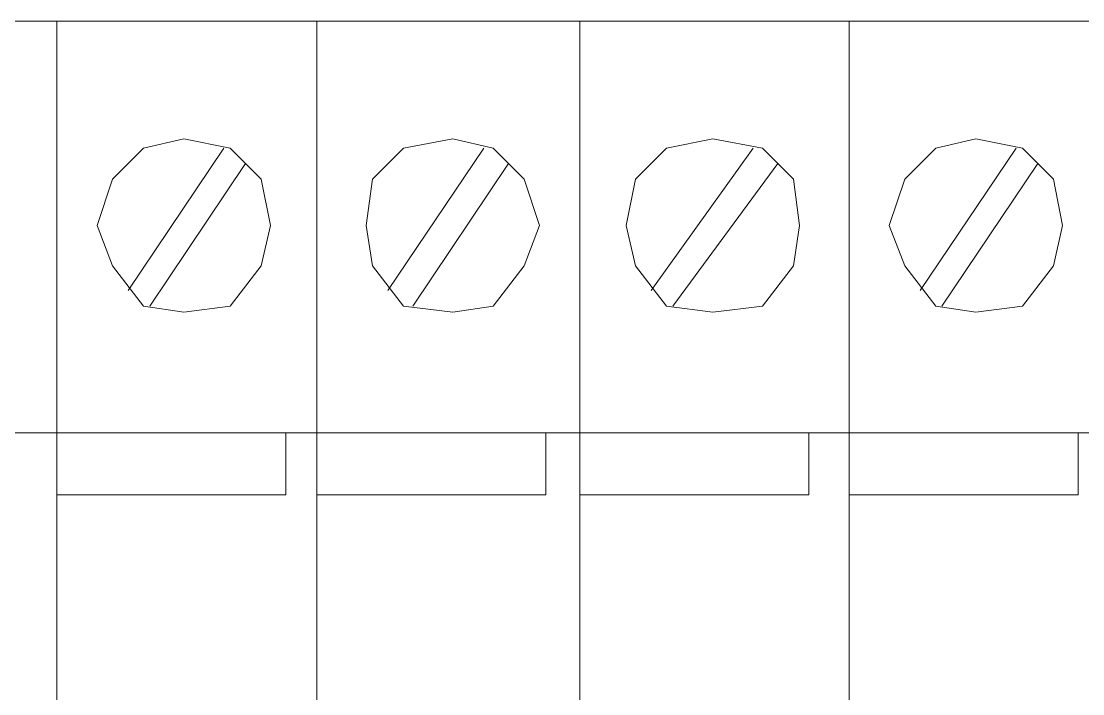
# Model space of a CAD drawing. Header units: millimetres. Extents: x 3 to 291, y 6 to 496.
# Drawn here: x 179.77 to 185.44, y 377.96 to 381.55 of the extents above; entities that cross this region are included whole.
import ezdxf

# ---------------------------------------------------------------- set-up
doc = ezdxf.new("R2010")
doc.units = ezdxf.units.MM
doc.layers.get('0').update_dxf_attribs({"linetype": 'CONTINUOUS'})

msp = doc.modelspace()

# ---------------------------------------------------------------- linework, layer by layer
at = {"color": 7, "linetype": 'Continuous', "lineweight": 20}
for points in [[(178.517, 381.5533), (179.9564, 381.5533), (179.9564, 373.7277), (178.517, 373.7277)], [(178.517, 381.5533), (179.9564, 381.5533), (179.9564, 379.3528), (178.517, 379.3528)], [(178.517, 381.5533), (179.9564, 381.5533), (179.9564, 373.7277), (178.517, 373.7277)], [(178.517, 381.5533), (179.9564, 381.5533), (179.9564, 379.3528), (178.517, 379.3528)], [(178.517, 381.5533), (179.9564, 381.5533), (179.9564, 373.7277), (178.517, 373.7277)], [(178.517, 381.5533), (179.9564, 381.5533), (179.9564, 379.3528), (178.517, 379.3528)], [(178.517, 381.5533), (179.9564, 381.5533), (179.9564, 373.7277), (178.517, 373.7277)], [(178.517, 381.5533), (179.9564, 381.5533), (179.9564, 379.3528), (178.517, 379.3528)], [(178.517, 381.5533), (179.9564, 381.5533), (179.9564, 373.7277), (178.517, 373.7277)], [(178.517, 381.5533), (179.9564, 381.5533), (179.9564, 379.3528), (178.517, 379.3528)], [(178.517, 381.5533), (179.9564, 381.5533), (179.9564, 373.7277), (178.517, 373.7277)], [(178.517, 381.5533), (179.9564, 381.5533), (179.9564, 379.3528), (178.517, 379.3528)], [(178.517, 381.5533), (179.9564, 381.5533), (179.9564, 373.7277), (178.517, 373.7277)], [(178.517, 381.5533), (179.9564, 381.5533), (179.9564, 379.3528), (178.517, 379.3528)], [(178.517, 381.5533), (179.9564, 381.5533), (179.9564, 373.7277), (178.517, 373.7277)], [(178.517, 381.5533), (179.9564, 381.5533), (179.9564, 379.3528), (178.517, 379.3528)], [(178.517, 381.5533), (179.9564, 381.5533), (179.9564, 373.7277), (178.517, 373.7277)], [(178.517, 381.5533), (179.9564, 381.5533), (179.9564, 379.3528), (178.517, 379.3528)], [(178.517, 381.5533), (179.9564, 381.5533), (179.9564, 373.7277), (178.517, 373.7277)], [(178.517, 381.5533), (179.9564, 381.5533), (179.9564, 379.3528), (178.517, 379.3528)], [(178.517, 381.5533), (179.9564, 381.5533), (179.9564, 373.7277), (178.517, 373.7277)], [(178.517, 381.5533), (179.9564, 381.5533), (179.9564, 379.3528), (178.517, 379.3528)], [(178.517, 381.5533), (179.9564, 381.5533), (179.9564, 373.7277), (178.517, 373.7277)], [(178.517, 381.5533), (179.9564, 381.5533), (179.9564, 379.3528), (178.517, 379.3528)], [(178.517, 381.5533), (179.9564, 381.5533), (179.9564, 373.7277), (178.517, 373.7277)], [(178.517, 381.5533), (179.9564, 381.5533), (179.9564, 379.3528), (178.517, 379.3528)], [(178.517, 381.5533), (179.9564, 381.5533), (179.9564, 373.7277), (178.517, 373.7277)], [(178.517, 381.5533), (179.9564, 381.5533), (179.9564, 379.3528), (178.517, 379.3528)], [(178.517, 381.5533), (179.9564, 381.5533), (179.9564, 373.7277), (178.517, 373.7277)], [(178.517, 381.5533), (179.9564, 381.5533), (179.9564, 379.3528), (178.517, 379.3528)], [(178.517, 381.5533), (179.9564, 381.5533), (179.9564, 373.7277), (178.517, 373.7277)], [(178.517, 381.5533), (179.9564, 381.5533), (179.9564, 379.3528), (178.517, 379.3528)], [(178.517, 381.5533), (179.9564, 381.5533), (179.9564, 373.7277), (178.517, 373.7277)], [(178.517, 381.5533), (179.9564, 381.5533), (179.9564, 379.3528), (178.517, 379.3528)], [(178.517, 381.5533), (179.9564, 381.5533), (179.9564, 373.7277), (178.517, 373.7277)], [(178.517, 381.5533), (179.9564, 381.5533), (179.9564, 379.3528), (178.517, 379.3528)], [(178.517, 381.5533), (179.9564, 381.5533), (179.9564, 373.7277), (178.517, 373.7277)], [(178.517, 381.5533), (179.9564, 381.5533), (179.9564, 379.3528), (178.517, 379.3528)], [(178.517, 381.5533), (179.9564, 381.5533), (179.9564, 373.7277), (178.517, 373.7277)], [(178.517, 381.5533), (179.9564, 381.5533), (179.9564, 379.3528), (178.517, 379.3528)], [(179.9564, 381.5533), (181.3462, 381.5533), (181.3462, 373.7277), (179.9564, 373.7277)], [(179.9564, 381.5533), (181.3462, 381.5533), (181.3462, 379.3528), (179.9564, 379.3528)], [(179.9564, 381.5533), (181.3462, 381.5533), (181.3462, 373.7277), (179.9564, 373.7277)], [(179.9564, 381.5533), (181.3462, 381.5533), (181.3462, 379.3528), (179.9564, 379.3528)], [(179.9564, 381.5533), (181.3462, 381.5533), (181.3462, 373.7277), (179.9564, 373.7277)], [(179.9564, 381.5533), (181.3462, 381.5533), (181.3462, 379.3528), (179.9564, 379.3528)], [(179.9564, 381.5533), (181.3462, 381.5533), (181.3462, 373.7277), (179.9564, 373.7277)], [(179.9564, 381.5533), (181.3462, 381.5533), (181.3462, 379.3528), (179.9564, 379.3528)], [(179.9564, 381.5533), (181.3462, 381.5533), (181.3462, 373.7277), (179.9564, 373.7277)], [(179.9564, 381.5533), (181.3462, 381.5533), (181.3462, 379.3528), (179.9564, 379.3528)], [(179.9564, 381.5533), (181.3462, 381.5533), (181.3462, 373.7277), (179.9564, 373.7277)], [(179.9564, 381.5533), (181.3462, 381.5533), (181.3462, 379.3528), (179.9564, 379.3528)], [(179.9564, 381.5533), (181.3462, 381.5533), (181.3462, 373.7277), (179.9564, 373.7277)], [(179.9564, 381.5533), (181.3462, 381.5533), (181.3462, 379.3528), (179.9564, 379.3528)], [(179.9564, 381.5533), (181.3462, 381.5533), (181.3462, 373.7277), (179.9564, 373.7277)], [(179.9564, 381.5533), (181.3462, 381.5533), (181.3462, 379.3528), (179.9564, 379.3528)], [(179.9564, 381.5533), (181.3462, 381.5533), (181.3462, 373.7277), (179.9564, 373.7277)], [(179.9564, 381.5533), (181.3462, 381.5533), (181.3462, 379.3528), (179.9564, 379.3528)], [(179.9564, 381.5533), (181.3462, 381.5533), (181.3462, 373.7277), (179.9564, 373.7277)], [(179.9564, 381.5533), (181.3462, 381.5533), (181.3462, 379.3528), (179.9564, 379.3528)], [(179.9564, 381.5533), (181.3462, 381.5533), (181.3462, 373.7277), (179.9564, 373.7277)], [(179.9564, 381.5533), (181.3462, 381.5533), (181.3462, 379.3528), (179.9564, 379.3528)], [(179.9564, 381.5533), (181.3462, 381.5533), (181.3462, 373.7277), (179.9564, 373.7277)], [(179.9564, 381.5533), (181.3462, 381.5533), (181.3462, 379.3528), (179.9564, 379.3528)], [(179.9564, 381.5533), (181.3462, 381.5533), (181.3462, 373.7277), (179.9564, 373.7277)], [(179.9564, 381.5533), (181.3462, 381.5533), (181.3462, 379.3528), (179.9564, 379.3528)], [(179.9564, 381.5533), (181.3462, 381.5533), (181.3462, 373.7277), (179.9564, 373.7277)], [(179.9564, 381.5533), (181.3462, 381.5533), (181.3462, 379.3528), (179.9564, 379.3528)], [(179.9564, 381.5533), (181.3462, 381.5533), (181.3462, 373.7277), (179.9564, 373.7277)], [(179.9564, 381.5533), (181.3462, 381.5533), (181.3462, 379.3528), (179.9564, 379.3528)], [(179.9564, 381.5533), (181.3462, 381.5533), (181.3462, 373.7277), (179.9564, 373.7277)], [(179.9564, 381.5533), (181.3462, 381.5533), (181.3462, 379.3528), (179.9564, 379.3528)], [(179.9564, 381.5533), (181.3462, 381.5533), (181.3462, 373.7277), (179.9564, 373.7277)], [(179.9564, 381.5533), (181.3462, 381.5533), (181.3462, 379.3528), (179.9564, 379.3528)], [(179.9564, 381.5533), (181.3462, 381.5533), (181.3462, 373.7277), (179.9564, 373.7277)], [(179.9564, 381.5533), (181.3462, 381.5533), (181.3462, 379.3528), (179.9564, 379.3528)], [(179.9564, 381.5533), (181.3462, 381.5533), (181.3462, 373.7277), (179.9564, 373.7277)], [(179.9564, 381.5533), (181.3462, 381.5533), (181.3462, 379.3528), (179.9564, 379.3528)], [(179.9564, 381.5533), (181.3462, 381.5533), (181.3462, 373.7277), (179.9564, 373.7277)], [(179.9564, 381.5533), (181.3462, 381.5533), (181.3462, 379.3528), (179.9564, 379.3528)], [(181.3462, 381.5533), (182.7525, 381.5533), (182.7525, 373.7277), (181.3462, 373.7277)], [(181.3462, 381.5533), (182.7525, 381.5533), (182.7525, 379.3528), (181.3462, 379.3528)], [(181.3462, 381.5533), (182.7525, 381.5533), (182.7525, 373.7277), (181.3462, 373.7277)], [(181.3462, 381.5533), (182.7525, 381.5533), (182.7525, 379.3528), (181.3462, 379.3528)], [(181.3462, 381.5533), (182.7525, 381.5533), (182.7525, 373.7277), (181.3462, 373.7277)], [(181.3462, 381.5533), (182.7525, 381.5533), (182.7525, 379.3528), (181.3462, 379.3528)], [(181.3462, 381.5533), (182.7525, 381.5533), (182.7525, 373.7277), (181.3462, 373.7277)], [(181.3462, 381.5533), (182.7525, 381.5533), (182.7525, 379.3528), (181.3462, 379.3528)], [(181.3462, 381.5533), (182.7525, 381.5533), (182.7525, 373.7277), (181.3462, 373.7277)], [(181.3462, 381.5533), (182.7525, 381.5533), (182.7525, 379.3528), (181.3462, 379.3528)], [(181.3462, 381.5533), (182.7525, 381.5533), (182.7525, 373.7277), (181.3462, 373.7277)], [(181.3462, 381.5533), (182.7525, 381.5533), (182.7525, 379.3528), (181.3462, 379.3528)], [(181.3462, 381.5533), (182.7525, 381.5533), (182.7525, 373.7277), (181.3462, 373.7277)], [(181.3462, 381.5533), (182.7525, 381.5533), (182.7525, 379.3528), (181.3462, 379.3528)], [(181.3462, 381.5533), (182.7525, 381.5533), (182.7525, 373.7277), (181.3462, 373.7277)], [(181.3462, 381.5533), (182.7525, 381.5533), (182.7525, 379.3528), (181.3462, 379.3528)], [(181.3462, 381.5533), (182.7525, 381.5533), (182.7525, 373.7277), (181.3462, 373.7277)], [(181.3462, 381.5533), (182.7525, 381.5533), (182.7525, 379.3528), (181.3462, 379.3528)], [(181.3462, 381.5533), (182.7525, 381.5533), (182.7525, 373.7277), (181.3462, 373.7277)], [(181.3462, 381.5533), (182.7525, 381.5533), (182.7525, 379.3528), (181.3462, 379.3528)], [(181.3462, 381.5533), (182.7525, 381.5533), (182.7525, 373.7277), (181.3462, 373.7277)], [(181.3462, 381.5533), (182.7525, 381.5533), (182.7525, 379.3528), (181.3462, 379.3528)], [(181.3462, 381.5533), (182.7525, 381.5533), (182.7525, 373.7277), (181.3462, 373.7277)], [(181.3462, 381.5533), (182.7525, 381.5533), (182.7525, 379.3528), (181.3462, 379.3528)], [(181.3462, 381.5533), (182.7525, 381.5533), (182.7525, 373.7277), (181.3462, 373.7277)], [(181.3462, 381.5533), (182.7525, 381.5533), (182.7525, 379.3528), (181.3462, 379.3528)], [(181.3462, 381.5533), (182.7525, 381.5533), (182.7525, 373.7277), (181.3462, 373.7277)], [(181.3462, 381.5533), (182.7525, 381.5533), (182.7525, 379.3528), (181.3462, 379.3528)], [(181.3462, 381.5533), (182.7525, 381.5533), (182.7525, 373.7277), (181.3462, 373.7277)], [(181.3462, 381.5533), (182.7525, 381.5533), (182.7525, 379.3528), (181.3462, 379.3528)], [(181.3462, 381.5533), (182.7525, 381.5533), (182.7525, 373.7277), (181.3462, 373.7277)], [(181.3462, 381.5533), (182.7525, 381.5533), (182.7525, 379.3528), (181.3462, 379.3528)], [(181.3462, 381.5533), (182.7525, 381.5533), (182.7525, 373.7277), (181.3462, 373.7277)], [(181.3462, 381.5533), (182.7525, 381.5533), (182.7525, 379.3528), (181.3462, 379.3528)], [(181.3462, 381.5533), (182.7525, 381.5533), (182.7525, 373.7277), (181.3462, 373.7277)], [(181.3462, 381.5533), (182.7525, 381.5533), (182.7525, 379.3528), (181.3462, 379.3528)], [(181.3462, 381.5533), (182.7525, 381.5533), (182.7525, 373.7277), (181.3462, 373.7277)], [(181.3462, 381.5533), (182.7525, 381.5533), (182.7525, 379.3528), (181.3462, 379.3528)], [(181.3462, 381.5533), (182.7525, 381.5533), (182.7525, 373.7277), (181.3462, 373.7277)], [(181.3462, 381.5533), (182.7525, 381.5533), (182.7525, 379.3528), (181.3462, 379.3528)], [(182.7525, 381.5533), (184.1919, 381.5533), (184.1919, 373.7277), (182.7525, 373.7277)], [(182.7525, 381.5533), (184.1919, 381.5533), (184.1919, 379.3528), (182.7525, 379.3528)], [(182.7525, 381.5533), (184.1919, 381.5533), (184.1919, 373.7277), (182.7525, 373.7277)], [(182.7525, 381.5533), (184.1919, 381.5533), (184.1919, 379.3528), (182.7525, 379.3528)], [(182.7525, 381.5533), (184.1919, 381.5533), (184.1919, 373.7277), (182.7525, 373.7277)], [(182.7525, 381.5533), (184.1919, 381.5533), (184.1919, 379.3528), (182.7525, 379.3528)], [(182.7525, 381.5533), (184.1919, 381.5533), (184.1919, 373.7277), (182.7525, 373.7277)], [(182.7525, 381.5533), (184.1919, 381.5533), (184.1919, 379.3528), (182.7525, 379.3528)], [(182.7525, 381.5533), (184.1919, 381.5533), (184.1919, 373.7277), (182.7525, 373.7277)], [(182.7525, 381.5533), (184.1919, 381.5533), (184.1919, 379.3528), (182.7525, 379.3528)], [(182.7525, 381.5533), (184.1919, 381.5533), (184.1919, 373.7277), (182.7525, 373.7277)], [(182.7525, 381.5533), (184.1919, 381.5533), (184.1919, 379.3528), (182.7525, 379.3528)], [(182.7525, 381.5533), (184.1919, 381.5533), (184.1919, 373.7277), (182.7525, 373.7277)], [(182.7525, 381.5533), (184.1919, 381.5533), (184.1919, 379.3528), (182.7525, 379.3528)], [(182.7525, 381.5533), (184.1919, 381.5533), (184.1919, 373.7277), (182.7525, 373.7277)], [(182.7525, 381.5533), (184.1919, 381.5533), (184.1919, 379.3528), (182.7525, 379.3528)], [(182.7525, 381.5533), (184.1919, 381.5533), (184.1919, 373.7277), (182.7525, 373.7277)], [(182.7525, 381.5533), (184.1919, 381.5533), (184.1919, 379.3528), (182.7525, 379.3528)], [(182.7525, 381.5533), (184.1919, 381.5533), (184.1919, 373.7277), (182.7525, 373.7277)], [(182.7525, 381.5533), (184.1919, 381.5533), (184.1919, 379.3528), (182.7525, 379.3528)], [(182.7525, 381.5533), (184.1919, 381.5533), (184.1919, 373.7277), (182.7525, 373.7277)], [(182.7525, 381.5533), (184.1919, 381.5533), (184.1919, 379.3528), (182.7525, 379.3528)], [(182.7525, 381.5533), (184.1919, 381.5533), (184.1919, 373.7277), (182.7525, 373.7277)], [(182.7525, 381.5533), (184.1919, 381.5533), (184.1919, 379.3528), (182.7525, 379.3528)], [(182.7525, 381.5533), (184.1919, 381.5533), (184.1919, 373.7277), (182.7525, 373.7277)], [(182.7525, 381.5533), (184.1919, 381.5533), (184.1919, 379.3528), (182.7525, 379.3528)], [(182.7525, 381.5533), (184.1919, 381.5533), (184.1919, 373.7277), (182.7525, 373.7277)], [(182.7525, 381.5533), (184.1919, 381.5533), (184.1919, 379.3528), (182.7525, 379.3528)], [(182.7525, 381.5533), (184.1919, 381.5533), (184.1919, 373.7277), (182.7525, 373.7277)], [(182.7525, 381.5533), (184.1919, 381.5533), (184.1919, 379.3528), (182.7525, 379.3528)], [(182.7525, 381.5533), (184.1919, 381.5533), (184.1919, 373.7277), (182.7525, 373.7277)], [(182.7525, 381.5533), (184.1919, 381.5533), (184.1919, 379.3528), (182.7525, 379.3528)], [(182.7525, 381.5533), (184.1919, 381.5533), (184.1919, 373.7277), (182.7525, 373.7277)], [(182.7525, 381.5533), (184.1919, 381.5533), (184.1919, 379.3528), (182.7525, 379.3528)], [(182.7525, 381.5533), (184.1919, 381.5533), (184.1919, 373.7277), (182.7525, 373.7277)], [(182.7525, 381.5533), (184.1919, 381.5533), (184.1919, 379.3528), (182.7525, 379.3528)], [(182.7525, 381.5533), (184.1919, 381.5533), (184.1919, 373.7277), (182.7525, 373.7277)], [(182.7525, 381.5533), (184.1919, 381.5533), (184.1919, 379.3528), (182.7525, 379.3528)], [(182.7525, 381.5533), (184.1919, 381.5533), (184.1919, 373.7277), (182.7525, 373.7277)], [(182.7525, 381.5533), (184.1919, 381.5533), (184.1919, 379.3528), (182.7525, 379.3528)], [(184.1919, 381.5533), (185.5816, 381.5533), (185.5816, 373.7277), (184.1919, 373.7277)], [(184.1919, 381.5533), (185.5816, 381.5533), (185.5816, 379.3528), (184.1919, 379.3528)], [(184.1919, 381.5533), (185.5816, 381.5533), (185.5816, 373.7277), (184.1919, 373.7277)], [(184.1919, 381.5533), (185.5816, 381.5533), (185.5816, 379.3528), (184.1919, 379.3528)], [(184.1919, 381.5533), (185.5816, 381.5533), (185.5816, 373.7277), (184.1919, 373.7277)], [(184.1919, 381.5533), (185.5816, 381.5533), (185.5816, 379.3528), (184.1919, 379.3528)], [(184.1919, 381.5533), (185.5816, 381.5533), (185.5816, 373.7277), (184.1919, 373.7277)], [(184.1919, 381.5533), (185.5816, 381.5533), (185.5816, 379.3528), (184.1919, 379.3528)], [(184.1919, 381.5533), (185.5816, 381.5533), (185.5816, 373.7277), (184.1919, 373.7277)], [(184.1919, 381.5533), (185.5816, 381.5533), (185.5816, 379.3528), (184.1919, 379.3528)], [(184.1919, 381.5533), (185.5816, 381.5533), (185.5816, 373.7277), (184.1919, 373.7277)], [(184.1919, 381.5533), (185.5816, 381.5533), (185.5816, 379.3528), (184.1919, 379.3528)], [(184.1919, 381.5533), (185.5816, 381.5533), (185.5816, 373.7277), (184.1919, 373.7277)], [(184.1919, 381.5533), (185.5816, 381.5533), (185.5816, 379.3528), (184.1919, 379.3528)], [(184.1919, 381.5533), (185.5816, 381.5533), (185.5816, 373.7277), (184.1919, 373.7277)], [(184.1919, 381.5533), (185.5816, 381.5533), (185.5816, 379.3528), (184.1919, 379.3528)], [(184.1919, 381.5533), (185.5816, 381.5533), (185.5816, 373.7277), (184.1919, 373.7277)], [(184.1919, 381.5533), (185.5816, 381.5533), (185.5816, 379.3528), (184.1919, 379.3528)], [(184.1919, 381.5533), (185.5816, 381.5533), (185.5816, 373.7277), (184.1919, 373.7277)], [(184.1919, 381.5533), (185.5816, 381.5533), (185.5816, 379.3528), (184.1919, 379.3528)], [(184.1919, 381.5533), (185.5816, 381.5533), (185.5816, 373.7277), (184.1919, 373.7277)], [(184.1919, 381.5533), (185.5816, 381.5533), (185.5816, 379.3528), (184.1919, 379.3528)], [(184.1919, 381.5533), (185.5816, 381.5533), (185.5816, 373.7277), (184.1919, 373.7277)], [(184.1919, 381.5533), (185.5816, 381.5533), (185.5816, 379.3528), (184.1919, 379.3528)], [(184.1919, 381.5533), (185.5816, 381.5533), (185.5816, 373.7277), (184.1919, 373.7277)], [(184.1919, 381.5533), (185.5816, 381.5533), (185.5816, 379.3528), (184.1919, 379.3528)], [(184.1919, 381.5533), (185.5816, 381.5533), (185.5816, 373.7277), (184.1919, 373.7277)], [(184.1919, 381.5533), (185.5816, 381.5533), (185.5816, 379.3528), (184.1919, 379.3528)], [(184.1919, 381.5533), (185.5816, 381.5533), (185.5816, 373.7277), (184.1919, 373.7277)], [(184.1919, 381.5533), (185.5816, 381.5533), (185.5816, 379.3528), (184.1919, 379.3528)], [(184.1919, 381.5533), (185.5816, 381.5533), (185.5816, 373.7277), (184.1919, 373.7277)], [(184.1919, 381.5533), (185.5816, 381.5533), (185.5816, 379.3528), (184.1919, 379.3528)], [(184.1919, 381.5533), (185.5816, 381.5533), (185.5816, 373.7277), (184.1919, 373.7277)], [(184.1919, 381.5533), (185.5816, 381.5533), (185.5816, 379.3528), (184.1919, 379.3528)], [(184.1919, 381.5533), (185.5816, 381.5533), (185.5816, 373.7277), (184.1919, 373.7277)], [(184.1919, 381.5533), (185.5816, 381.5533), (185.5816, 379.3528), (184.1919, 379.3528)], [(184.1919, 381.5533), (185.5816, 381.5533), (185.5816, 373.7277), (184.1919, 373.7277)], [(184.1919, 381.5533), (185.5816, 381.5533), (185.5816, 379.3528), (184.1919, 379.3528)], [(184.1919, 381.5533), (185.5816, 381.5533), (185.5816, 373.7277), (184.1919, 373.7277)], [(184.1919, 381.5533), (185.5816, 381.5533), (185.5816, 379.3528), (184.1919, 379.3528)], [(181.098, 380.4613), (181.0484, 380.7095), (180.8829, 380.875), (180.6348, 380.9246), (180.4197, 380.875), (180.2542, 380.7095), (180.1715, 380.4613), (180.2542, 380.2463), (180.4197, 380.0312), (180.6348, 379.9981), (180.8829, 380.0312), (181.0484, 380.2463)], [(181.098, 380.4613), (181.0484, 380.7095), (180.8829, 380.875), (180.6348, 380.9246), (180.4197, 380.875), (180.2542, 380.7095), (180.1715, 380.4613), (180.2542, 380.2463), (180.4197, 380.0312), (180.6348, 379.9981), (180.8829, 380.0312), (181.0484, 380.2463)], [(181.098, 380.4613), (181.0484, 380.7095), (180.8829, 380.875), (180.6348, 380.9246), (180.4197, 380.875), (180.2542, 380.7095), (180.1715, 380.4613), (180.2542, 380.2463), (180.4197, 380.0312), (180.6348, 379.9981), (180.8829, 380.0312), (181.0484, 380.2463)], [(181.098, 380.4613), (181.0484, 380.7095), (180.8829, 380.875), (180.6348, 380.9246), (180.4197, 380.875), (180.2542, 380.7095), (180.1715, 380.4613), (180.2542, 380.2463), (180.4197, 380.0312), (180.6348, 379.9981), (180.8829, 380.0312), (181.0484, 380.2463)], [(181.098, 380.4613), (181.0484, 380.7095), (180.8829, 380.875), (180.6348, 380.9246), (180.4197, 380.875), (180.2542, 380.7095), (180.1715, 380.4613), (180.2542, 380.2463), (180.4197, 380.0312), (180.6348, 379.9981), (180.8829, 380.0312), (181.0484, 380.2463)], [(181.098, 380.4613), (181.0484, 380.7095), (180.8829, 380.875), (180.6348, 380.9246), (180.4197, 380.875), (180.2542, 380.7095), (180.1715, 380.4613), (180.2542, 380.2463), (180.4197, 380.0312), (180.6348, 379.9981), (180.8829, 380.0312), (181.0484, 380.2463)], [(181.098, 380.4613), (181.0484, 380.7095), (180.8829, 380.875), (180.6348, 380.9246), (180.4197, 380.875), (180.2542, 380.7095), (180.1715, 380.4613), (180.2542, 380.2463), (180.4197, 380.0312), (180.6348, 379.9981), (180.8829, 380.0312), (181.0484, 380.2463)], [(181.098, 380.4613), (181.0484, 380.7095), (180.8829, 380.875), (180.6348, 380.9246), (180.4197, 380.875), (180.2542, 380.7095), (180.1715, 380.4613), (180.2542, 380.2463), (180.4197, 380.0312), (180.6348, 379.9981), (180.8829, 380.0312), (181.0484, 380.2463)], [(181.098, 380.4613), (181.0484, 380.7095), (180.8829, 380.875), (180.6348, 380.9246), (180.4197, 380.875), (180.2542, 380.7095), (180.1715, 380.4613), (180.2542, 380.2463), (180.4197, 380.0312), (180.6348, 379.9981), (180.8829, 380.0312), (181.0484, 380.2463)], [(181.098, 380.4613), (181.0484, 380.7095), (180.8829, 380.875), (180.6348, 380.9246), (180.4197, 380.875), (180.2542, 380.7095), (180.1715, 380.4613), (180.2542, 380.2463), (180.4197, 380.0312), (180.6348, 379.9981), (180.8829, 380.0312), (181.0484, 380.2463)], [(181.098, 380.4613), (181.0484, 380.7095), (180.8829, 380.875), (180.6348, 380.9246), (180.4197, 380.875), (180.2542, 380.7095), (180.1715, 380.4613), (180.2542, 380.2463), (180.4197, 380.0312), (180.6348, 379.9981), (180.8829, 380.0312), (181.0484, 380.2463)], [(181.098, 380.4613), (181.0484, 380.7095), (180.8829, 380.875), (180.6348, 380.9246), (180.4197, 380.875), (180.2542, 380.7095), (180.1715, 380.4613), (180.2542, 380.2463), (180.4197, 380.0312), (180.6348, 379.9981), (180.8829, 380.0312), (181.0484, 380.2463)], [(181.098, 380.4613), (181.0484, 380.7095), (180.8829, 380.875), (180.6348, 380.9246), (180.4197, 380.875), (180.2542, 380.7095), (180.1715, 380.4613), (180.2542, 380.2463), (180.4197, 380.0312), (180.6348, 379.9981), (180.8829, 380.0312), (181.0484, 380.2463)], [(181.098, 380.4613), (181.0484, 380.7095), (180.8829, 380.875), (180.6348, 380.9246), (180.4197, 380.875), (180.2542, 380.7095), (180.1715, 380.4613), (180.2542, 380.2463), (180.4197, 380.0312), (180.6348, 379.9981), (180.8829, 380.0312), (181.0484, 380.2463)], [(181.098, 380.4613), (181.0484, 380.7095), (180.8829, 380.875), (180.6348, 380.9246), (180.4197, 380.875), (180.2542, 380.7095), (180.1715, 380.4613), (180.2542, 380.2463), (180.4197, 380.0312), (180.6348, 379.9981), (180.8829, 380.0312), (181.0484, 380.2463)], [(181.098, 380.4613), (181.0484, 380.7095), (180.8829, 380.875), (180.6348, 380.9246), (180.4197, 380.875), (180.2542, 380.7095), (180.1715, 380.4613), (180.2542, 380.2463), (180.4197, 380.0312), (180.6348, 379.9981), (180.8829, 380.0312), (181.0484, 380.2463)], [(181.098, 380.4613), (181.0484, 380.7095), (180.8829, 380.875), (180.6348, 380.9246), (180.4197, 380.875), (180.2542, 380.7095), (180.1715, 380.4613), (180.2542, 380.2463), (180.4197, 380.0312), (180.6348, 379.9981), (180.8829, 380.0312), (181.0484, 380.2463)], [(181.098, 380.4613), (181.0484, 380.7095), (180.8829, 380.875), (180.6348, 380.9246), (180.4197, 380.875), (180.2542, 380.7095), (180.1715, 380.4613), (180.2542, 380.2463), (180.4197, 380.0312), (180.6348, 379.9981), (180.8829, 380.0312), (181.0484, 380.2463)], [(181.098, 380.4613), (181.0484, 380.7095), (180.8829, 380.875), (180.6348, 380.9246), (180.4197, 380.875), (180.2542, 380.7095), (180.1715, 380.4613), (180.2542, 380.2463), (180.4197, 380.0312), (180.6348, 379.9981), (180.8829, 380.0312), (181.0484, 380.2463)], [(181.098, 380.4613), (181.0484, 380.7095), (180.8829, 380.875), (180.6348, 380.9246), (180.4197, 380.875), (180.2542, 380.7095), (180.1715, 380.4613), (180.2542, 380.2463), (180.4197, 380.0312), (180.6348, 379.9981), (180.8829, 380.0312), (181.0484, 380.2463)], [(182.5374, 380.4613), (182.4547, 380.7095), (182.2892, 380.875), (182.0741, 380.9246), (181.8094, 380.875), (181.644, 380.7095), (181.6109, 380.4613), (181.644, 380.2463), (181.8094, 380.0312), (182.0741, 379.9981), (182.2892, 380.0312), (182.4547, 380.2463)], [(182.5374, 380.4613), (182.4547, 380.7095), (182.2892, 380.875), (182.0741, 380.9246), (181.8094, 380.875), (181.644, 380.7095), (181.6109, 380.4613), (181.644, 380.2463), (181.8094, 380.0312), (182.0741, 379.9981), (182.2892, 380.0312), (182.4547, 380.2463)], [(182.5374, 380.4613), (182.4547, 380.7095), (182.2892, 380.875), (182.0741, 380.9246), (181.8094, 380.875), (181.644, 380.7095), (181.6109, 380.4613), (181.644, 380.2463), (181.8094, 380.0312), (182.0741, 379.9981), (182.2892, 380.0312), (182.4547, 380.2463)], [(182.5374, 380.4613), (182.4547, 380.7095), (182.2892, 380.875), (182.0741, 380.9246), (181.8094, 380.875), (181.644, 380.7095), (181.6109, 380.4613), (181.644, 380.2463), (181.8094, 380.0312), (182.0741, 379.9981), (182.2892, 380.0312), (182.4547, 380.2463)], [(182.5374, 380.4613), (182.4547, 380.7095), (182.2892, 380.875), (182.0741, 380.9246), (181.8094, 380.875), (181.644, 380.7095), (181.6109, 380.4613), (181.644, 380.2463), (181.8094, 380.0312), (182.0741, 379.9981), (182.2892, 380.0312), (182.4547, 380.2463)], [(182.5374, 380.4613), (182.4547, 380.7095), (182.2892, 380.875), (182.0741, 380.9246), (181.8094, 380.875), (181.644, 380.7095), (181.6109, 380.4613), (181.644, 380.2463), (181.8094, 380.0312), (182.0741, 379.9981), (182.2892, 380.0312), (182.4547, 380.2463)], [(182.5374, 380.4613), (182.4547, 380.7095), (182.2892, 380.875), (182.0741, 380.9246), (181.8094, 380.875), (181.644, 380.7095), (181.6109, 380.4613), (181.644, 380.2463), (181.8094, 380.0312), (182.0741, 379.9981), (182.2892, 380.0312), (182.4547, 380.2463)], [(182.5374, 380.4613), (182.4547, 380.7095), (182.2892, 380.875), (182.0741, 380.9246), (181.8094, 380.875), (181.644, 380.7095), (181.6109, 380.4613), (181.644, 380.2463), (181.8094, 380.0312), (182.0741, 379.9981), (182.2892, 380.0312), (182.4547, 380.2463)], [(182.5374, 380.4613), (182.4547, 380.7095), (182.2892, 380.875), (182.0741, 380.9246), (181.8094, 380.875), (181.644, 380.7095), (181.6109, 380.4613), (181.644, 380.2463), (181.8094, 380.0312), (182.0741, 379.9981), (182.2892, 380.0312), (182.4547, 380.2463)], [(182.5374, 380.4613), (182.4547, 380.7095), (182.2892, 380.875), (182.0741, 380.9246), (181.8094, 380.875), (181.644, 380.7095), (181.6109, 380.4613), (181.644, 380.2463), (181.8094, 380.0312), (182.0741, 379.9981), (182.2892, 380.0312), (182.4547, 380.2463)], [(182.5374, 380.4613), (182.4547, 380.7095), (182.2892, 380.875), (182.0741, 380.9246), (181.8094, 380.875), (181.644, 380.7095), (181.6109, 380.4613), (181.644, 380.2463), (181.8094, 380.0312), (182.0741, 379.9981), (182.2892, 380.0312), (182.4547, 380.2463)], [(182.5374, 380.4613), (182.4547, 380.7095), (182.2892, 380.875), (182.0741, 380.9246), (181.8094, 380.875), (181.644, 380.7095), (181.6109, 380.4613), (181.644, 380.2463), (181.8094, 380.0312), (182.0741, 379.9981), (182.2892, 380.0312), (182.4547, 380.2463)], [(182.5374, 380.4613), (182.4547, 380.7095), (182.2892, 380.875), (182.0741, 380.9246), (181.8094, 380.875), (181.644, 380.7095), (181.6109, 380.4613), (181.644, 380.2463), (181.8094, 380.0312), (182.0741, 379.9981), (182.2892, 380.0312), (182.4547, 380.2463)], [(182.5374, 380.4613), (182.4547, 380.7095), (182.2892, 380.875), (182.0741, 380.9246), (181.8094, 380.875), (181.644, 380.7095), (181.6109, 380.4613), (181.644, 380.2463), (181.8094, 380.0312), (182.0741, 379.9981), (182.2892, 380.0312), (182.4547, 380.2463)], [(182.5374, 380.4613), (182.4547, 380.7095), (182.2892, 380.875), (182.0741, 380.9246), (181.8094, 380.875), (181.644, 380.7095), (181.6109, 380.4613), (181.644, 380.2463), (181.8094, 380.0312), (182.0741, 379.9981), (182.2892, 380.0312), (182.4547, 380.2463)], [(182.5374, 380.4613), (182.4547, 380.7095), (182.2892, 380.875), (182.0741, 380.9246), (181.8094, 380.875), (181.644, 380.7095), (181.6109, 380.4613), (181.644, 380.2463), (181.8094, 380.0312), (182.0741, 379.9981), (182.2892, 380.0312), (182.4547, 380.2463)], [(182.5374, 380.4613), (182.4547, 380.7095), (182.2892, 380.875), (182.0741, 380.9246), (181.8094, 380.875), (181.644, 380.7095), (181.6109, 380.4613), (181.644, 380.2463), (181.8094, 380.0312), (182.0741, 379.9981), (182.2892, 380.0312), (182.4547, 380.2463)], [(182.5374, 380.4613), (182.4547, 380.7095), (182.2892, 380.875), (182.0741, 380.9246), (181.8094, 380.875), (181.644, 380.7095), (181.6109, 380.4613), (181.644, 380.2463), (181.8094, 380.0312), (182.0741, 379.9981), (182.2892, 380.0312), (182.4547, 380.2463)], [(182.5374, 380.4613), (182.4547, 380.7095), (182.2892, 380.875), (182.0741, 380.9246), (181.8094, 380.875), (181.644, 380.7095), (181.6109, 380.4613), (181.644, 380.2463), (181.8094, 380.0312), (182.0741, 379.9981), (182.2892, 380.0312), (182.4547, 380.2463)], [(182.5374, 380.4613), (182.4547, 380.7095), (182.2892, 380.875), (182.0741, 380.9246), (181.8094, 380.875), (181.644, 380.7095), (181.6109, 380.4613), (181.644, 380.2463), (181.8094, 380.0312), (182.0741, 379.9981), (182.2892, 380.0312), (182.4547, 380.2463)], [(183.9271, 380.4613), (183.8941, 380.7095), (183.7286, 380.875), (183.4639, 380.9246), (183.2157, 380.875), (183.0503, 380.7095), (183.0006, 380.4613), (183.0503, 380.2463), (183.2157, 380.0312), (183.4639, 379.9981), (183.7286, 380.0312), (183.8941, 380.2463)], [(183.9271, 380.4613), (183.8941, 380.7095), (183.7286, 380.875), (183.4639, 380.9246), (183.2157, 380.875), (183.0503, 380.7095), (183.0006, 380.4613), (183.0503, 380.2463), (183.2157, 380.0312), (183.4639, 379.9981), (183.7286, 380.0312), (183.8941, 380.2463)], [(183.9271, 380.4613), (183.8941, 380.7095), (183.7286, 380.875), (183.4639, 380.9246), (183.2157, 380.875), (183.0503, 380.7095), (183.0006, 380.4613), (183.0503, 380.2463), (183.2157, 380.0312), (183.4639, 379.9981), (183.7286, 380.0312), (183.8941, 380.2463)], [(183.9271, 380.4613), (183.8941, 380.7095), (183.7286, 380.875), (183.4639, 380.9246), (183.2157, 380.875), (183.0503, 380.7095), (183.0006, 380.4613), (183.0503, 380.2463), (183.2157, 380.0312), (183.4639, 379.9981), (183.7286, 380.0312), (183.8941, 380.2463)], [(183.9271, 380.4613), (183.8941, 380.7095), (183.7286, 380.875), (183.4639, 380.9246), (183.2157, 380.875), (183.0503, 380.7095), (183.0006, 380.4613), (183.0503, 380.2463), (183.2157, 380.0312), (183.4639, 379.9981), (183.7286, 380.0312), (183.8941, 380.2463)], [(183.9271, 380.4613), (183.8941, 380.7095), (183.7286, 380.875), (183.4639, 380.9246), (183.2157, 380.875), (183.0503, 380.7095), (183.0006, 380.4613), (183.0503, 380.2463), (183.2157, 380.0312), (183.4639, 379.9981), (183.7286, 380.0312), (183.8941, 380.2463)], [(183.9271, 380.4613), (183.8941, 380.7095), (183.7286, 380.875), (183.4639, 380.9246), (183.2157, 380.875), (183.0503, 380.7095), (183.0006, 380.4613), (183.0503, 380.2463), (183.2157, 380.0312), (183.4639, 379.9981), (183.7286, 380.0312), (183.8941, 380.2463)], [(183.9271, 380.4613), (183.8941, 380.7095), (183.7286, 380.875), (183.4639, 380.9246), (183.2157, 380.875), (183.0503, 380.7095), (183.0006, 380.4613), (183.0503, 380.2463), (183.2157, 380.0312), (183.4639, 379.9981), (183.7286, 380.0312), (183.8941, 380.2463)], [(183.9271, 380.4613), (183.8941, 380.7095), (183.7286, 380.875), (183.4639, 380.9246), (183.2157, 380.875), (183.0503, 380.7095), (183.0006, 380.4613), (183.0503, 380.2463), (183.2157, 380.0312), (183.4639, 379.9981), (183.7286, 380.0312), (183.8941, 380.2463)], [(183.9271, 380.4613), (183.8941, 380.7095), (183.7286, 380.875), (183.4639, 380.9246), (183.2157, 380.875), (183.0503, 380.7095), (183.0006, 380.4613), (183.0503, 380.2463), (183.2157, 380.0312), (183.4639, 379.9981), (183.7286, 380.0312), (183.8941, 380.2463)], [(183.9271, 380.4613), (183.8941, 380.7095), (183.7286, 380.875), (183.4639, 380.9246), (183.2157, 380.875), (183.0503, 380.7095), (183.0006, 380.4613), (183.0503, 380.2463), (183.2157, 380.0312), (183.4639, 379.9981), (183.7286, 380.0312), (183.8941, 380.2463)], [(183.9271, 380.4613), (183.8941, 380.7095), (183.7286, 380.875), (183.4639, 380.9246), (183.2157, 380.875), (183.0503, 380.7095), (183.0006, 380.4613), (183.0503, 380.2463), (183.2157, 380.0312), (183.4639, 379.9981), (183.7286, 380.0312), (183.8941, 380.2463)], [(183.9271, 380.4613), (183.8941, 380.7095), (183.7286, 380.875), (183.4639, 380.9246), (183.2157, 380.875), (183.0503, 380.7095), (183.0006, 380.4613), (183.0503, 380.2463), (183.2157, 380.0312), (183.4639, 379.9981), (183.7286, 380.0312), (183.8941, 380.2463)], [(183.9271, 380.4613), (183.8941, 380.7095), (183.7286, 380.875), (183.4639, 380.9246), (183.2157, 380.875), (183.0503, 380.7095), (183.0006, 380.4613), (183.0503, 380.2463), (183.2157, 380.0312), (183.4639, 379.9981), (183.7286, 380.0312), (183.8941, 380.2463)], [(183.9271, 380.4613), (183.8941, 380.7095), (183.7286, 380.875), (183.4639, 380.9246), (183.2157, 380.875), (183.0503, 380.7095), (183.0006, 380.4613), (183.0503, 380.2463), (183.2157, 380.0312), (183.4639, 379.9981), (183.7286, 380.0312), (183.8941, 380.2463)], [(183.9271, 380.4613), (183.8941, 380.7095), (183.7286, 380.875), (183.4639, 380.9246), (183.2157, 380.875), (183.0503, 380.7095), (183.0006, 380.4613), (183.0503, 380.2463), (183.2157, 380.0312), (183.4639, 379.9981), (183.7286, 380.0312), (183.8941, 380.2463)], [(183.9271, 380.4613), (183.8941, 380.7095), (183.7286, 380.875), (183.4639, 380.9246), (183.2157, 380.875), (183.0503, 380.7095), (183.0006, 380.4613), (183.0503, 380.2463), (183.2157, 380.0312), (183.4639, 379.9981), (183.7286, 380.0312), (183.8941, 380.2463)], [(183.9271, 380.4613), (183.8941, 380.7095), (183.7286, 380.875), (183.4639, 380.9246), (183.2157, 380.875), (183.0503, 380.7095), (183.0006, 380.4613), (183.0503, 380.2463), (183.2157, 380.0312), (183.4639, 379.9981), (183.7286, 380.0312), (183.8941, 380.2463)], [(183.9271, 380.4613), (183.8941, 380.7095), (183.7286, 380.875), (183.4639, 380.9246), (183.2157, 380.875), (183.0503, 380.7095), (183.0006, 380.4613), (183.0503, 380.2463), (183.2157, 380.0312), (183.4639, 379.9981), (183.7286, 380.0312), (183.8941, 380.2463)], [(183.9271, 380.4613), (183.8941, 380.7095), (183.7286, 380.875), (183.4639, 380.9246), (183.2157, 380.875), (183.0503, 380.7095), (183.0006, 380.4613), (183.0503, 380.2463), (183.2157, 380.0312), (183.4639, 379.9981), (183.7286, 380.0312), (183.8941, 380.2463)], [(185.3334, 380.4613), (185.2838, 380.7095), (185.1184, 380.875), (184.8702, 380.9246), (184.6551, 380.875), (184.4897, 380.7095), (184.4069, 380.4613), (184.4897, 380.2463), (184.6551, 380.0312), (184.8702, 379.9981), (185.1184, 380.0312), (185.2838, 380.2463)], [(185.3334, 380.4613), (185.2838, 380.7095), (185.1184, 380.875), (184.8702, 380.9246), (184.6551, 380.875), (184.4897, 380.7095), (184.4069, 380.4613), (184.4897, 380.2463), (184.6551, 380.0312), (184.8702, 379.9981), (185.1184, 380.0312), (185.2838, 380.2463)], [(185.3334, 380.4613), (185.2838, 380.7095), (185.1184, 380.875), (184.8702, 380.9246), (184.6551, 380.875), (184.4897, 380.7095), (184.4069, 380.4613), (184.4897, 380.2463), (184.6551, 380.0312), (184.8702, 379.9981), (185.1184, 380.0312), (185.2838, 380.2463)], [(185.3334, 380.4613), (185.2838, 380.7095), (185.1184, 380.875), (184.8702, 380.9246), (184.6551, 380.875), (184.4897, 380.7095), (184.4069, 380.4613), (184.4897, 380.2463), (184.6551, 380.0312), (184.8702, 379.9981), (185.1184, 380.0312), (185.2838, 380.2463)], [(185.3334, 380.4613), (185.2838, 380.7095), (185.1184, 380.875), (184.8702, 380.9246), (184.6551, 380.875), (184.4897, 380.7095), (184.4069, 380.4613), (184.4897, 380.2463), (184.6551, 380.0312), (184.8702, 379.9981), (185.1184, 380.0312), (185.2838, 380.2463)], [(185.3334, 380.4613), (185.2838, 380.7095), (185.1184, 380.875), (184.8702, 380.9246), (184.6551, 380.875), (184.4897, 380.7095), (184.4069, 380.4613), (184.4897, 380.2463), (184.6551, 380.0312), (184.8702, 379.9981), (185.1184, 380.0312), (185.2838, 380.2463)], [(185.3334, 380.4613), (185.2838, 380.7095), (185.1184, 380.875), (184.8702, 380.9246), (184.6551, 380.875), (184.4897, 380.7095), (184.4069, 380.4613), (184.4897, 380.2463), (184.6551, 380.0312), (184.8702, 379.9981), (185.1184, 380.0312), (185.2838, 380.2463)], [(185.3334, 380.4613), (185.2838, 380.7095), (185.1184, 380.875), (184.8702, 380.9246), (184.6551, 380.875), (184.4897, 380.7095), (184.4069, 380.4613), (184.4897, 380.2463), (184.6551, 380.0312), (184.8702, 379.9981), (185.1184, 380.0312), (185.2838, 380.2463)], [(185.3334, 380.4613), (185.2838, 380.7095), (185.1184, 380.875), (184.8702, 380.9246), (184.6551, 380.875), (184.4897, 380.7095), (184.4069, 380.4613), (184.4897, 380.2463), (184.6551, 380.0312), (184.8702, 379.9981), (185.1184, 380.0312), (185.2838, 380.2463)], [(185.3334, 380.4613), (185.2838, 380.7095), (185.1184, 380.875), (184.8702, 380.9246), (184.6551, 380.875), (184.4897, 380.7095), (184.4069, 380.4613), (184.4897, 380.2463), (184.6551, 380.0312), (184.8702, 379.9981), (185.1184, 380.0312), (185.2838, 380.2463)], [(185.3334, 380.4613), (185.2838, 380.7095), (185.1184, 380.875), (184.8702, 380.9246), (184.6551, 380.875), (184.4897, 380.7095), (184.4069, 380.4613), (184.4897, 380.2463), (184.6551, 380.0312), (184.8702, 379.9981), (185.1184, 380.0312), (185.2838, 380.2463)], [(185.3334, 380.4613), (185.2838, 380.7095), (185.1184, 380.875), (184.8702, 380.9246), (184.6551, 380.875), (184.4897, 380.7095), (184.4069, 380.4613), (184.4897, 380.2463), (184.6551, 380.0312), (184.8702, 379.9981), (185.1184, 380.0312), (185.2838, 380.2463)], [(185.3334, 380.4613), (185.2838, 380.7095), (185.1184, 380.875), (184.8702, 380.9246), (184.6551, 380.875), (184.4897, 380.7095), (184.4069, 380.4613), (184.4897, 380.2463), (184.6551, 380.0312), (184.8702, 379.9981), (185.1184, 380.0312), (185.2838, 380.2463)], [(185.3334, 380.4613), (185.2838, 380.7095), (185.1184, 380.875), (184.8702, 380.9246), (184.6551, 380.875), (184.4897, 380.7095), (184.4069, 380.4613), (184.4897, 380.2463), (184.6551, 380.0312), (184.8702, 379.9981), (185.1184, 380.0312), (185.2838, 380.2463)], [(185.3334, 380.4613), (185.2838, 380.7095), (185.1184, 380.875), (184.8702, 380.9246), (184.6551, 380.875), (184.4897, 380.7095), (184.4069, 380.4613), (184.4897, 380.2463), (184.6551, 380.0312), (184.8702, 379.9981), (185.1184, 380.0312), (185.2838, 380.2463)], [(185.3334, 380.4613), (185.2838, 380.7095), (185.1184, 380.875), (184.8702, 380.9246), (184.6551, 380.875), (184.4897, 380.7095), (184.4069, 380.4613), (184.4897, 380.2463), (184.6551, 380.0312), (184.8702, 379.9981), (185.1184, 380.0312), (185.2838, 380.2463)], [(185.3334, 380.4613), (185.2838, 380.7095), (185.1184, 380.875), (184.8702, 380.9246), (184.6551, 380.875), (184.4897, 380.7095), (184.4069, 380.4613), (184.4897, 380.2463), (184.6551, 380.0312), (184.8702, 379.9981), (185.1184, 380.0312), (185.2838, 380.2463)], [(185.3334, 380.4613), (185.2838, 380.7095), (185.1184, 380.875), (184.8702, 380.9246), (184.6551, 380.875), (184.4897, 380.7095), (184.4069, 380.4613), (184.4897, 380.2463), (184.6551, 380.0312), (184.8702, 379.9981), (185.1184, 380.0312), (185.2838, 380.2463)], [(185.3334, 380.4613), (185.2838, 380.7095), (185.1184, 380.875), (184.8702, 380.9246), (184.6551, 380.875), (184.4897, 380.7095), (184.4069, 380.4613), (184.4897, 380.2463), (184.6551, 380.0312), (184.8702, 379.9981), (185.1184, 380.0312), (185.2838, 380.2463)], [(185.3334, 380.4613), (185.2838, 380.7095), (185.1184, 380.875), (184.8702, 380.9246), (184.6551, 380.875), (184.4897, 380.7095), (184.4069, 380.4613), (184.4897, 380.2463), (184.6551, 380.0312), (184.8702, 379.9981), (185.1184, 380.0312), (185.2838, 380.2463)]]:
    msp.add_lwpolyline(points, close=True, dxfattribs=at)
for points in [[(180.337, 380.1139), (180.8498, 380.875), (180.8498, 380.875)], [(180.337, 380.1139), (180.8498, 380.875), (180.8498, 380.875)], [(180.337, 380.1139), (180.8498, 380.875), (180.8498, 380.875)], [(180.337, 380.1139), (180.8498, 380.875), (180.8498, 380.875)], [(180.337, 380.1139), (180.8498, 380.875), (180.8498, 380.875)], [(180.337, 380.1139), (180.8498, 380.875), (180.8498, 380.875)], [(180.337, 380.1139), (180.8498, 380.875), (180.8498, 380.875)], [(180.337, 380.1139), (180.8498, 380.875), (180.8498, 380.875)], [(180.337, 380.1139), (180.8498, 380.875), (180.8498, 380.875)], [(180.337, 380.1139), (180.8498, 380.875), (180.8498, 380.875)], [(180.337, 380.1139), (180.8498, 380.875), (180.8498, 380.875)], [(180.337, 380.1139), (180.8498, 380.875), (180.8498, 380.875)], [(180.337, 380.1139), (180.8498, 380.875), (180.8498, 380.875)], [(180.337, 380.1139), (180.8498, 380.875), (180.8498, 380.875)], [(180.337, 380.1139), (180.8498, 380.875), (180.8498, 380.875)], [(180.337, 380.1139), (180.8498, 380.875), (180.8498, 380.875)], [(180.337, 380.1139), (180.8498, 380.875), (180.8498, 380.875)], [(180.337, 380.1139), (180.8498, 380.875), (180.8498, 380.875)], [(180.337, 380.1139), (180.8498, 380.875), (180.8498, 380.875)], [(180.337, 380.1139), (180.8498, 380.875), (180.8498, 380.875)], [(181.7267, 380.1139), (182.2396, 380.875), (182.2396, 380.875)], [(181.7267, 380.1139), (182.2396, 380.875), (182.2396, 380.875)], [(181.7267, 380.1139), (182.2396, 380.875), (182.2396, 380.875)], [(181.7267, 380.1139), (182.2396, 380.875), (182.2396, 380.875)], [(181.7267, 380.1139), (182.2396, 380.875), (182.2396, 380.875)], [(181.7267, 380.1139), (182.2396, 380.875), (182.2396, 380.875)], [(181.7267, 380.1139), (182.2396, 380.875), (182.2396, 380.875)], [(181.7267, 380.1139), (182.2396, 380.875), (182.2396, 380.875)], [(181.7267, 380.1139), (182.2396, 380.875), (182.2396, 380.875)], [(181.7267, 380.1139), (182.2396, 380.875), (182.2396, 380.875)], [(181.7267, 380.1139), (182.2396, 380.875), (182.2396, 380.875)], [(181.7267, 380.1139), (182.2396, 380.875), (182.2396, 380.875)], [(181.7267, 380.1139), (182.2396, 380.875), (182.2396, 380.875)], [(181.7267, 380.1139), (182.2396, 380.875), (182.2396, 380.875)], [(181.7267, 380.1139), (182.2396, 380.875), (182.2396, 380.875)], [(181.7267, 380.1139), (182.2396, 380.875), (182.2396, 380.875)], [(181.7267, 380.1139), (182.2396, 380.875), (182.2396, 380.875)], [(181.7267, 380.1139), (182.2396, 380.875), (182.2396, 380.875)], [(181.7267, 380.1139), (182.2396, 380.875), (182.2396, 380.875)], [(181.7267, 380.1139), (182.2396, 380.875), (182.2396, 380.875)], [(183.133, 380.1139), (183.679, 380.875), (183.679, 380.875)], [(183.133, 380.1139), (183.679, 380.875), (183.679, 380.875)], [(183.133, 380.1139), (183.679, 380.875), (183.679, 380.875)], [(183.133, 380.1139), (183.679, 380.875), (183.679, 380.875)], [(183.133, 380.1139), (183.679, 380.875), (183.679, 380.875)], [(183.133, 380.1139), (183.679, 380.875), (183.679, 380.875)], [(183.133, 380.1139), (183.679, 380.875), (183.679, 380.875)], [(183.133, 380.1139), (183.679, 380.875), (183.679, 380.875)], [(183.133, 380.1139), (183.679, 380.875), (183.679, 380.875)], [(183.133, 380.1139), (183.679, 380.875), (183.679, 380.875)], [(183.133, 380.1139), (183.679, 380.875), (183.679, 380.875)], [(183.133, 380.1139), (183.679, 380.875), (183.679, 380.875)], [(183.133, 380.1139), (183.679, 380.875), (183.679, 380.875)], [(183.133, 380.1139), (183.679, 380.875), (183.679, 380.875)], [(183.133, 380.1139), (183.679, 380.875), (183.679, 380.875)], [(183.133, 380.1139), (183.679, 380.875), (183.679, 380.875)], [(183.133, 380.1139), (183.679, 380.875), (183.679, 380.875)], [(183.133, 380.1139), (183.679, 380.875), (183.679, 380.875)], [(183.133, 380.1139), (183.679, 380.875), (183.679, 380.875)], [(183.133, 380.1139), (183.679, 380.875), (183.679, 380.875)], [(184.5724, 380.1139), (185.0853, 380.875), (185.0853, 380.875)], [(184.5724, 380.1139), (185.0853, 380.875), (185.0853, 380.875)], [(184.5724, 380.1139), (185.0853, 380.875), (185.0853, 380.875)], [(184.5724, 380.1139), (185.0853, 380.875), (185.0853, 380.875)], [(184.5724, 380.1139), (185.0853, 380.875), (185.0853, 380.875)], [(184.5724, 380.1139), (185.0853, 380.875), (185.0853, 380.875)], [(184.5724, 380.1139), (185.0853, 380.875), (185.0853, 380.875)], [(184.5724, 380.1139), (185.0853, 380.875), (185.0853, 380.875)], [(184.5724, 380.1139), (185.0853, 380.875), (185.0853, 380.875)], [(184.5724, 380.1139), (185.0853, 380.875), (185.0853, 380.875)], [(184.5724, 380.1139), (185.0853, 380.875), (185.0853, 380.875)], [(184.5724, 380.1139), (185.0853, 380.875), (185.0853, 380.875)], [(184.5724, 380.1139), (185.0853, 380.875), (185.0853, 380.875)], [(184.5724, 380.1139), (185.0853, 380.875), (185.0853, 380.875)], [(184.5724, 380.1139), (185.0853, 380.875), (185.0853, 380.875)], [(184.5724, 380.1139), (185.0853, 380.875), (185.0853, 380.875)], [(184.5724, 380.1139), (185.0853, 380.875), (185.0853, 380.875)], [(184.5724, 380.1139), (185.0853, 380.875), (185.0853, 380.875)], [(184.5724, 380.1139), (185.0853, 380.875), (185.0853, 380.875)], [(184.5724, 380.1139), (185.0853, 380.875), (185.0853, 380.875)], [(180.4528, 380.0312), (180.9657, 380.7922), (180.9657, 380.7922)], [(180.4528, 380.0312), (180.9657, 380.7922), (180.9657, 380.7922)], [(180.4528, 380.0312), (180.9657, 380.7922), (180.9657, 380.7922)], [(180.4528, 380.0312), (180.9657, 380.7922), (180.9657, 380.7922)], [(180.4528, 380.0312), (180.9657, 380.7922), (180.9657, 380.7922)], [(180.4528, 380.0312), (180.9657, 380.7922), (180.9657, 380.7922)], [(180.4528, 380.0312), (180.9657, 380.7922), (180.9657, 380.7922)], [(180.4528, 380.0312), (180.9657, 380.7922), (180.9657, 380.7922)], [(180.4528, 380.0312), (180.9657, 380.7922), (180.9657, 380.7922)], [(180.4528, 380.0312), (180.9657, 380.7922), (180.9657, 380.7922)], [(180.4528, 380.0312), (180.9657, 380.7922), (180.9657, 380.7922)], [(180.4528, 380.0312), (180.9657, 380.7922), (180.9657, 380.7922)], [(180.4528, 380.0312), (180.9657, 380.7922), (180.9657, 380.7922)], [(180.4528, 380.0312), (180.9657, 380.7922), (180.9657, 380.7922)], [(180.4528, 380.0312), (180.9657, 380.7922), (180.9657, 380.7922)], [(180.4528, 380.0312), (180.9657, 380.7922), (180.9657, 380.7922)], [(180.4528, 380.0312), (180.9657, 380.7922), (180.9657, 380.7922)], [(180.4528, 380.0312), (180.9657, 380.7922), (180.9657, 380.7922)], [(180.4528, 380.0312), (180.9657, 380.7922), (180.9657, 380.7922)], [(180.4528, 380.0312), (180.9657, 380.7922), (180.9657, 380.7922)], [(181.8591, 380.0312), (182.3719, 380.7922), (182.3719, 380.7922)], [(181.8591, 380.0312), (182.3719, 380.7922), (182.3719, 380.7922)], [(181.8591, 380.0312), (182.3719, 380.7922), (182.3719, 380.7922)], [(181.8591, 380.0312), (182.3719, 380.7922), (182.3719, 380.7922)], [(181.8591, 380.0312), (182.3719, 380.7922), (182.3719, 380.7922)], [(181.8591, 380.0312), (182.3719, 380.7922), (182.3719, 380.7922)], [(181.8591, 380.0312), (182.3719, 380.7922), (182.3719, 380.7922)], [(181.8591, 380.0312), (182.3719, 380.7922), (182.3719, 380.7922)], [(181.8591, 380.0312), (182.3719, 380.7922), (182.3719, 380.7922)], [(181.8591, 380.0312), (182.3719, 380.7922), (182.3719, 380.7922)], [(181.8591, 380.0312), (182.3719, 380.7922), (182.3719, 380.7922)], [(181.8591, 380.0312), (182.3719, 380.7922), (182.3719, 380.7922)], [(181.8591, 380.0312), (182.3719, 380.7922), (182.3719, 380.7922)], [(181.8591, 380.0312), (182.3719, 380.7922), (182.3719, 380.7922)], [(181.8591, 380.0312), (182.3719, 380.7922), (182.3719, 380.7922)], [(181.8591, 380.0312), (182.3719, 380.7922), (182.3719, 380.7922)], [(181.8591, 380.0312), (182.3719, 380.7922), (182.3719, 380.7922)], [(181.8591, 380.0312), (182.3719, 380.7922), (182.3719, 380.7922)], [(181.8591, 380.0312), (182.3719, 380.7922), (182.3719, 380.7922)], [(181.8591, 380.0312), (182.3719, 380.7922), (182.3719, 380.7922)], [(183.2488, 380.0312), (183.8113, 380.7922), (183.8113, 380.7922)], [(183.2488, 380.0312), (183.8113, 380.7922), (183.8113, 380.7922)], [(183.2488, 380.0312), (183.8113, 380.7922), (183.8113, 380.7922)], [(183.2488, 380.0312), (183.8113, 380.7922), (183.8113, 380.7922)], [(183.2488, 380.0312), (183.8113, 380.7922), (183.8113, 380.7922)], [(183.2488, 380.0312), (183.8113, 380.7922), (183.8113, 380.7922)], [(183.2488, 380.0312), (183.8113, 380.7922), (183.8113, 380.7922)], [(183.2488, 380.0312), (183.8113, 380.7922), (183.8113, 380.7922)], [(183.2488, 380.0312), (183.8113, 380.7922), (183.8113, 380.7922)], [(183.2488, 380.0312), (183.8113, 380.7922), (183.8113, 380.7922)], [(183.2488, 380.0312), (183.8113, 380.7922), (183.8113, 380.7922)], [(183.2488, 380.0312), (183.8113, 380.7922), (183.8113, 380.7922)], [(183.2488, 380.0312), (183.8113, 380.7922), (183.8113, 380.7922)], [(183.2488, 380.0312), (183.8113, 380.7922), (183.8113, 380.7922)], [(183.2488, 380.0312), (183.8113, 380.7922), (183.8113, 380.7922)], [(183.2488, 380.0312), (183.8113, 380.7922), (183.8113, 380.7922)], [(183.2488, 380.0312), (183.8113, 380.7922), (183.8113, 380.7922)], [(183.2488, 380.0312), (183.8113, 380.7922), (183.8113, 380.7922)], [(183.2488, 380.0312), (183.8113, 380.7922), (183.8113, 380.7922)], [(183.2488, 380.0312), (183.8113, 380.7922), (183.8113, 380.7922)], [(184.6882, 380.0312), (185.2011, 380.7922), (185.2011, 380.7922)], [(184.6882, 380.0312), (185.2011, 380.7922), (185.2011, 380.7922)], [(184.6882, 380.0312), (185.2011, 380.7922), (185.2011, 380.7922)], [(184.6882, 380.0312), (185.2011, 380.7922), (185.2011, 380.7922)], [(184.6882, 380.0312), (185.2011, 380.7922), (185.2011, 380.7922)], [(184.6882, 380.0312), (185.2011, 380.7922), (185.2011, 380.7922)], [(184.6882, 380.0312), (185.2011, 380.7922), (185.2011, 380.7922)], [(184.6882, 380.0312), (185.2011, 380.7922), (185.2011, 380.7922)], [(184.6882, 380.0312), (185.2011, 380.7922), (185.2011, 380.7922)], [(184.6882, 380.0312), (185.2011, 380.7922), (185.2011, 380.7922)], [(184.6882, 380.0312), (185.2011, 380.7922), (185.2011, 380.7922)], [(184.6882, 380.0312), (185.2011, 380.7922), (185.2011, 380.7922)], [(184.6882, 380.0312), (185.2011, 380.7922), (185.2011, 380.7922)], [(184.6882, 380.0312), (185.2011, 380.7922), (185.2011, 380.7922)], [(184.6882, 380.0312), (185.2011, 380.7922), (185.2011, 380.7922)], [(184.6882, 380.0312), (185.2011, 380.7922), (185.2011, 380.7922)], [(184.6882, 380.0312), (185.2011, 380.7922), (185.2011, 380.7922)], [(184.6882, 380.0312), (185.2011, 380.7922), (185.2011, 380.7922)], [(184.6882, 380.0312), (185.2011, 380.7922), (185.2011, 380.7922)], [(184.6882, 380.0312), (185.2011, 380.7922), (185.2011, 380.7922)], [(181.1807, 379.3528), (181.1807, 379.022), (179.9564, 379.022)], [(181.1807, 379.3528), (181.1807, 379.022), (179.9564, 379.022)], [(181.1807, 379.3528), (181.1807, 379.022), (179.9564, 379.022)], [(181.1807, 379.3528), (181.1807, 379.022), (179.9564, 379.022)], [(181.1807, 379.3528), (181.1807, 379.022), (179.9564, 379.022)], [(181.1807, 379.3528), (181.1807, 379.022), (179.9564, 379.022)], [(181.1807, 379.3528), (181.1807, 379.022), (179.9564, 379.022)], [(181.1807, 379.3528), (181.1807, 379.022), (179.9564, 379.022)], [(181.1807, 379.3528), (181.1807, 379.022), (179.9564, 379.022)], [(181.1807, 379.3528), (181.1807, 379.022), (179.9564, 379.022)], [(181.1807, 379.3528), (181.1807, 379.022), (179.9564, 379.022)], [(181.1807, 379.3528), (181.1807, 379.022), (179.9564, 379.022)], [(181.1807, 379.3528), (181.1807, 379.022), (179.9564, 379.022)], [(181.1807, 379.3528), (181.1807, 379.022), (179.9564, 379.022)], [(181.1807, 379.3528), (181.1807, 379.022), (179.9564, 379.022)], [(181.1807, 379.3528), (181.1807, 379.022), (179.9564, 379.022)], [(181.1807, 379.3528), (181.1807, 379.022), (179.9564, 379.022)], [(181.1807, 379.3528), (181.1807, 379.022), (179.9564, 379.022)], [(181.1807, 379.3528), (181.1807, 379.022), (179.9564, 379.022)], [(181.1807, 379.3528), (181.1807, 379.022), (179.9564, 379.022)], [(182.5705, 379.3528), (182.5705, 379.022), (181.3462, 379.022)], [(182.5705, 379.3528), (182.5705, 379.022), (181.3462, 379.022)], [(182.5705, 379.3528), (182.5705, 379.022), (181.3462, 379.022)], [(182.5705, 379.3528), (182.5705, 379.022), (181.3462, 379.022)], [(182.5705, 379.3528), (182.5705, 379.022), (181.3462, 379.022)], [(182.5705, 379.3528), (182.5705, 379.022), (181.3462, 379.022)], [(182.5705, 379.3528), (182.5705, 379.022), (181.3462, 379.022)], [(182.5705, 379.3528), (182.5705, 379.022), (181.3462, 379.022)], [(182.5705, 379.3528), (182.5705, 379.022), (181.3462, 379.022)], [(182.5705, 379.3528), (182.5705, 379.022), (181.3462, 379.022)], [(182.5705, 379.3528), (182.5705, 379.022), (181.3462, 379.022)], [(182.5705, 379.3528), (182.5705, 379.022), (181.3462, 379.022)], [(182.5705, 379.3528), (182.5705, 379.022), (181.3462, 379.022)], [(182.5705, 379.3528), (182.5705, 379.022), (181.3462, 379.022)], [(182.5705, 379.3528), (182.5705, 379.022), (181.3462, 379.022)], [(182.5705, 379.3528), (182.5705, 379.022), (181.3462, 379.022)], [(182.5705, 379.3528), (182.5705, 379.022), (181.3462, 379.022)], [(182.5705, 379.3528), (182.5705, 379.022), (181.3462, 379.022)], [(182.5705, 379.3528), (182.5705, 379.022), (181.3462, 379.022)], [(182.5705, 379.3528), (182.5705, 379.022), (181.3462, 379.022)], [(183.9768, 379.3528), (183.9768, 379.022), (182.7525, 379.022)], [(183.9768, 379.3528), (183.9768, 379.022), (182.7525, 379.022)], [(183.9768, 379.3528), (183.9768, 379.022), (182.7525, 379.022)], [(183.9768, 379.3528), (183.9768, 379.022), (182.7525, 379.022)], [(183.9768, 379.3528), (183.9768, 379.022), (182.7525, 379.022)], [(183.9768, 379.3528), (183.9768, 379.022), (182.7525, 379.022)], [(183.9768, 379.3528), (183.9768, 379.022), (182.7525, 379.022)], [(183.9768, 379.3528), (183.9768, 379.022), (182.7525, 379.022)], [(183.9768, 379.3528), (183.9768, 379.022), (182.7525, 379.022)], [(183.9768, 379.3528), (183.9768, 379.022), (182.7525, 379.022)], [(183.9768, 379.3528), (183.9768, 379.022), (182.7525, 379.022)], [(183.9768, 379.3528), (183.9768, 379.022), (182.7525, 379.022)], [(183.9768, 379.3528), (183.9768, 379.022), (182.7525, 379.022)], [(183.9768, 379.3528), (183.9768, 379.022), (182.7525, 379.022)], [(183.9768, 379.3528), (183.9768, 379.022), (182.7525, 379.022)], [(183.9768, 379.3528), (183.9768, 379.022), (182.7525, 379.022)], [(183.9768, 379.3528), (183.9768, 379.022), (182.7525, 379.022)], [(183.9768, 379.3528), (183.9768, 379.022), (182.7525, 379.022)], [(183.9768, 379.3528), (183.9768, 379.022), (182.7525, 379.022)], [(183.9768, 379.3528), (183.9768, 379.022), (182.7525, 379.022)], [(185.4162, 379.3528), (185.4162, 379.022), (184.1919, 379.022)], [(185.4162, 379.3528), (185.4162, 379.022), (184.1919, 379.022)], [(185.4162, 379.3528), (185.4162, 379.022), (184.1919, 379.022)], [(185.4162, 379.3528), (185.4162, 379.022), (184.1919, 379.022)], [(185.4162, 379.3528), (185.4162, 379.022), (184.1919, 379.022)], [(185.4162, 379.3528), (185.4162, 379.022), (184.1919, 379.022)], [(185.4162, 379.3528), (185.4162, 379.022), (184.1919, 379.022)], [(185.4162, 379.3528), (185.4162, 379.022), (184.1919, 379.022)], [(185.4162, 379.3528), (185.4162, 379.022), (184.1919, 379.022)], [(185.4162, 379.3528), (185.4162, 379.022), (184.1919, 379.022)], [(185.4162, 379.3528), (185.4162, 379.022), (184.1919, 379.022)], [(185.4162, 379.3528), (185.4162, 379.022), (184.1919, 379.022)], [(185.4162, 379.3528), (185.4162, 379.022), (184.1919, 379.022)], [(185.4162, 379.3528), (185.4162, 379.022), (184.1919, 379.022)], [(185.4162, 379.3528), (185.4162, 379.022), (184.1919, 379.022)], [(185.4162, 379.3528), (185.4162, 379.022), (184.1919, 379.022)], [(185.4162, 379.3528), (185.4162, 379.022), (184.1919, 379.022)], [(185.4162, 379.3528), (185.4162, 379.022), (184.1919, 379.022)], [(185.4162, 379.3528), (185.4162, 379.022), (184.1919, 379.022)], [(185.4162, 379.3528), (185.4162, 379.022), (184.1919, 379.022)]]:
    msp.add_lwpolyline(points, dxfattribs=at)

doc.saveas('drawing.dxf')
